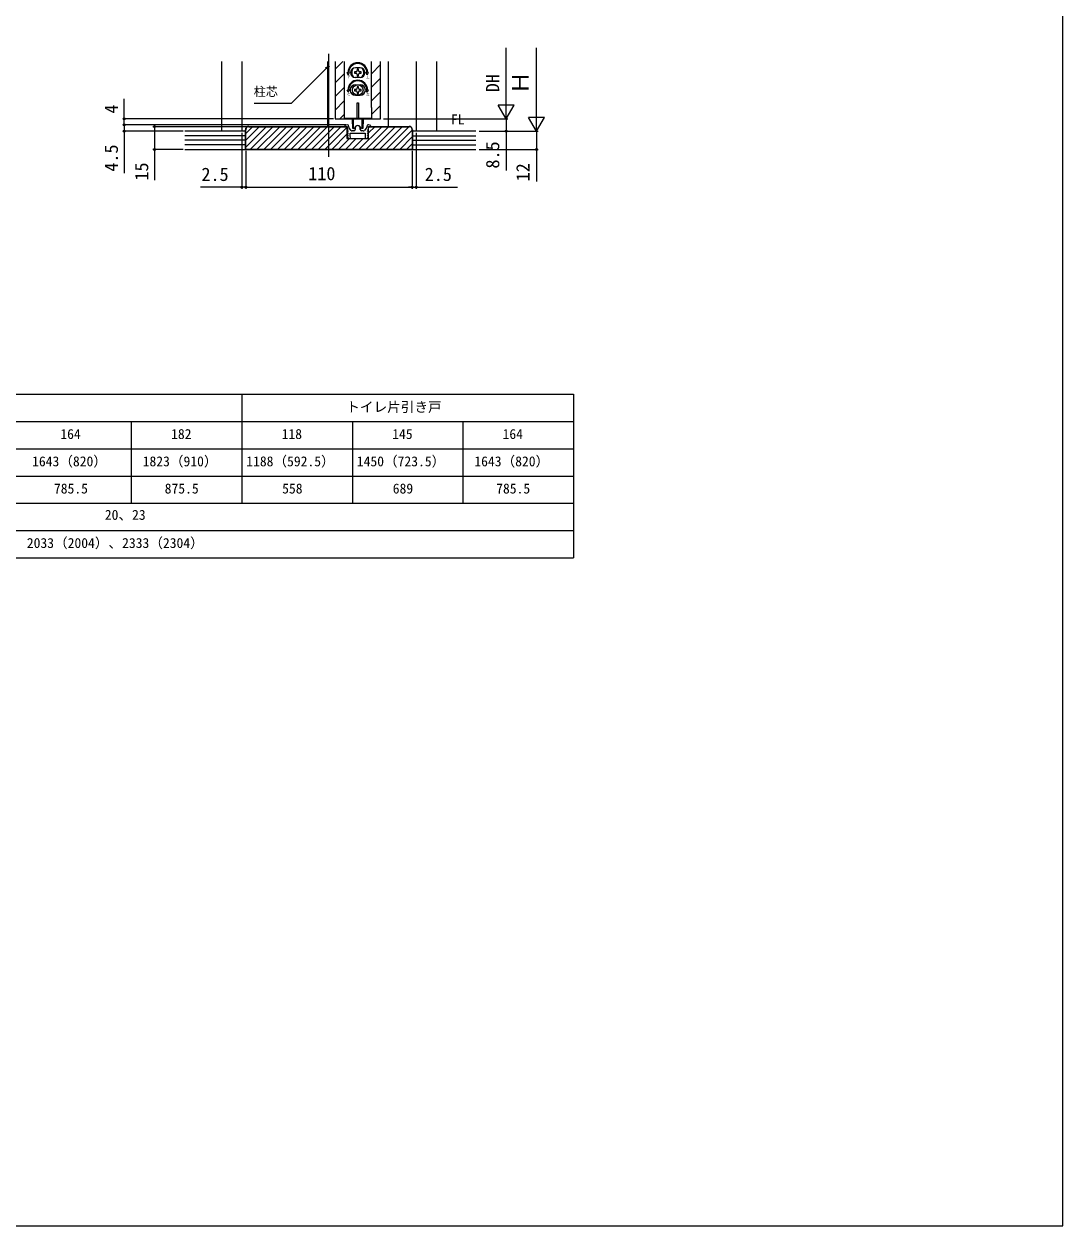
# Model space of a CAD drawing. Units: millimetres, scale not verified. Extents: x -525 to 525, y -783 to 779.
# Drawn here: x -161 to 525, y -783 to 10 of the extents above; entities that cross this region are included whole.
import ezdxf
from ezdxf.enums import TextEntityAlignment as Align

# ---------------------------------------------------------------- set-up
doc = ezdxf.new("R2010")
doc.units = ezdxf.units.MM
doc.header["$LTSCALE"] = 4
doc.layers.add('0-1_TABLE1', color=7, linetype='Continuous', lineweight=18)
for name, color, linetype in [('0-2_USER1', 3, 'Continuous'), ('0-3_YKK_11', 7, 'Continuous'), ('0-5_YKK_12', 2, 'Continuous'), ('0-6_YKK_13', 4, 'Continuous'), ('0-8_YKK_D', 6, 'Continuous'), ('0-9_YKK_ZWAK', 7, 'Continuous'), ('0-A_YSS_K', 3, 'Continuous'), ('0-B_YSS_KE', 3, 'Continuous')]:
    doc.layers.add(name, color=color, linetype=linetype)
doc.styles.add('ＭＳ ゴシック', font='')
doc.styles.get('ＭＳ ゴシック').set_extended_font_data('MS Gothic')

msp = doc.modelspace()

# ---------------------------------------------------------------- linework, layer by layer
at = {"layer": '0-1_TABLE1'}
for p, q in [((-502.113, -234.148), (201.887, -234.148)), ((-17.113, -234.148), (-17.113, -306.148)), ((201.887, -234.148), (201.887, -342.148)), ((-442.113, -252.148), (201.887, -252.148)), ((-90.113, -252.148), (-90.113, -306.148)), ((55.887, -252.148), (55.887, -306.148)), ((128.887, -252.148), (128.887, -306.148)), ((-442.113, -270.148), (201.887, -270.148)), ((-442.113, -288.148), (201.887, -288.148)), ((-442.113, -306.148), (201.887, -306.148)), ((-442.113, -324.148), (201.887, -324.148)), ((-502.113, -342.148), (201.887, -342.148))]:
    msp.add_line(p, q, dxfattribs=at)
at = {"layer": '0-3_YKK_11'}
for p, q in [((53.56, -57.813), (53.56, -57.197)), ((55.062, -59.866), (53.817, -58.482)), ((56.76, -60.197), (55.806, -60.197)), ((57.76, -58.397), (57.76, -59.197)), ((61.16, -59.197), (61.16, -58.397)), ((63.115, -60.197), (62.16, -60.197)), ((65.104, -58.482), (63.858, -59.866)), ((65.36, -57.197), (65.36, -57.813))]:
    msp.add_line(p, q, dxfattribs=at)
for points in [[(52.56, -56.197), (52.46, -56.197), (50.928, -56.688), (51.007, -57.197), (52.46, -57.197), (52.46, -58.998), (53.072, -59.609), (52.911, -59.997), (52.548, -59.997), (52.435, -60.272), (53.072, -60.909), (52.911, -61.297), (52.548, -61.297), (52.435, -61.572), (53.072, -62.209), (52.911, -62.597), (52.548, -62.597), (52.435, -62.872), (53.072, -63.509), (52.911, -63.897), (52.548, -63.897), (52.435, -64.171), (53.46, -65.197), (54.46, -65.197), (54.648, -64.233), (54.46, -63.955), (54.46, -61.697)], [(54.46, -61.697), (64.46, -61.697), (64.46, -63.955), (64.273, -64.233), (64.46, -65.197), (65.46, -65.197), (66.486, -64.171), (66.372, -63.897), (66.01, -63.897), (65.849, -63.509), (66.486, -62.872), (66.372, -62.597), (66.01, -62.597), (65.849, -62.209), (66.486, -61.572), (66.372, -61.297), (66.01, -61.297), (65.849, -60.909), (66.486, -60.272), (66.372, -59.997), (66.01, -59.997), (65.849, -59.609), (66.46, -58.998), (66.46, -57.197), (67.913, -57.197), (67.993, -56.688), (66.46, -56.197), (66.36, -56.197)]]:
    msp.add_lwpolyline(points, dxfattribs=at)
for centre, radius, start, end in [((52.56, -57.197), 1, 0.00001, 89.99999), ((54.56, -57.813), 1, 180.00001, 221.98721), ((55.806, -59.197), 1, 221.98723, 270.00001), ((56.76, -59.197), 1, 270.00001, 359.99999), ((59.46, -58.397), 1.7, 359.99999, 180.00001), ((62.16, -59.197), 1, 180.00001, 269.99999), ((63.115, -59.197), 1, 269.99999, 318.01277), ((64.36, -57.813), 1, 318.01279, 359.99999), ((66.36, -57.197), 1, 90.00001, 179.99999)]:
    msp.add_arc(centre, radius, start, end, dxfattribs=at)
at = {"layer": '0-5_YKK_12'}
for p, q in [((-30.54, -14.4), (-30.54, -60.4)), ((-17.04, -14.4), (-17.04, -60.4)), ((39.476, -14.4), (39.476, -57.203)), ((40.46, -77.4), (40.46, -9.397)), ((44.476, -14.4), (44.476, -52.2)), ((44.476, -19.498), (49.574, -14.4)), ((79.476, -14.4), (79.476, -57.203)), ((97.96, -14.4), (97.96, -60.4)), ((111.46, -14.4), (111.46, -60.4)), ((44.476, -28.478), (50.476, -22.478)), ((68.476, -22.439), (74.476, -16.439)), ((44.476, -37.458), (50.476, -31.458)), ((68.476, -31.419), (74.476, -25.419)), ((68.476, -40.399), (74.476, -34.399)), ((44.476, -46.439), (50.476, -40.439)), ((68.476, -49.379), (74.476, -43.379)), ((47.695, -52.2), (50.476, -49.419))]:
    msp.add_line(p, q, dxfattribs=at)
msp.add_lwpolyline([(44.476, -52.2), (74.476, -52.2), (74.476, -14.4)], dxfattribs=at)
at = {"layer": '0-6_YKK_13'}
for p, q in [((50.476, -14.4), (50.476, -44.7)), ((68.476, -44.7), (68.476, -14.4)), ((52.36, -21.7), (52.976, -21.7)), ((53.226, -23.2), (52.36, -21.7)), ((53.226, -23.2), (54.092, -21.7)), ((53.476, -21.7), (54.092, -21.7)), ((58.156, -21.26), (57.276, -21.26)), ((57.276, -21.26), (57.276, -22.14)), ((57.276, -22.14), (58.156, -22.14)), ((60.976, -18.45), (57.976, -18.45)), ((59.036, -19.5), (59.036, -20.38)), ((59.916, -19.5), (59.036, -19.5)), ((59.036, -23.02), (59.036, -23.9)), ((59.916, -20.38), (59.916, -19.5)), ((59.916, -23.9), (59.916, -23.02)), ((61.676, -21.26), (60.796, -21.26)), ((60.796, -22.14), (61.676, -22.14)), ((61.676, -22.14), (61.676, -21.26)), ((65.476, -21.7), (64.86, -21.7)), ((65.726, -23.2), (64.86, -21.7)), ((60.976, -24.95), (57.976, -24.95)), ((57.976, -29.7), (60.976, -29.7)), ((59.036, -23.9), (59.916, -23.9)), ((59.036, -31), (59.036, -31.88)), ((59.916, -31), (59.036, -31)), ((59.916, -31.88), (59.916, -31)), ((52.36, -33.2), (52.976, -33.2)), ((53.226, -34.7), (52.36, -33.2)), ((53.226, -34.7), (54.092, -33.2)), ((53.476, -33.2), (54.092, -33.2)), ((58.156, -32.76), (57.276, -32.76)), ((57.276, -32.76), (57.276, -33.64)), ((57.276, -33.64), (58.156, -33.64)), ((57.976, -36.7), (60.976, -36.7)), ((59.036, -34.52), (59.036, -35.4)), ((59.036, -35.4), (59.916, -35.4)), ((59.916, -35.4), (59.916, -34.52)), ((61.676, -32.76), (60.796, -32.76)), ((60.796, -33.64), (61.676, -33.64)), ((61.676, -33.64), (61.676, -32.76)), ((65.726, -34.7), (64.86, -33.2)), ((65.476, -33.2), (64.86, -33.2)), ((65.726, -34.7), (66.592, -33.2)), ((66.592, -33.2), (65.976, -33.2)), ((50.476, -44.7), (50.476, -52.2)), ((58.976, -41.7), (59.976, -41.7)), ((58.976, -51.9), (58.976, -41.7)), ((59.976, -41.7), (59.976, -51.9)), ((50.476, -51.7), (68.476, -51.7)), ((55.976, -55.448), (55.976, -52.2)), ((56.226, -58.7), (56.226, -52.2)), ((56.626, -58.7), (56.626, -52.2)), ((59.976, -51.9), (58.976, -51.9)), ((62.326, -58.7), (62.326, -52.2)), ((62.976, -52.2), (62.976, -55.448)), ((56.224, -55.744), (56.226, -55.744)), ((56.226, -55.7), (56.226, -58.7)), ((56.626, -58.7), (56.226, -58.7)), ((56.626, -58.7), (57.246, -58.474)), ((62.326, -58.7), (61.706, -58.474)), ((62.726, -58.7), (62.726, -55.7)), ((62.726, -55.744), (62.728, -55.744))]:
    msp.add_line(p, q, dxfattribs=at)
for points in [[(65.726, -23.2), (66.592, -21.7), (65.976, -21.7)], [(68.476, -44.7), (68.476, -52.2), (50.476, -52.2)], [(62.726, -52.2), (62.726, -58.7), (62.326, -58.7)]]:
    msp.add_lwpolyline(points, dxfattribs=at)
msp.add_circle((59.476, -33.2), 3.5, dxfattribs=at)
for centre, radius, start, end in [((59.476, -21.7), 6.5, 0, 180), ((59.476, -21.7), 6, 0, 180), ((57.976, -21.7), 3.25, 90, 270), ((59.476, -21.7), 4, 129.83844, 230.16156), ((58.156, -20.38), 0.88, 270, 0), ((58.156, -23.02), 0.88, 0, 90), ((60.796, -20.38), 0.88, 180, 270), ((60.796, -23.02), 0.88, 90, 180), ((60.976, -21.7), 3.25, 270, 90), ((59.476, -21.7), 4, 309.83844, 50.16156), ((59.476, -33.2), 6.5, 0, 180), ((59.476, -33.2), 6, 0, 180), ((57.976, -33.2), 3.5, 90, 270), ((60.976, -33.2), 3.5, 270, 90), ((58.156, -31.88), 0.88, 270, 0), ((58.156, -34.52), 0.88, 0, 90), ((60.796, -31.88), 0.88, 180, 270), ((60.796, -34.52), 0.88, 90, 180), ((56.276, -55.448), 0.3, 180, 260), ((62.676, -55.448), 0.3, 280, 0), ((57.075, -58.005), 0.5, 290, 343.84988), ((59.476, -58.7), 2, 16.15012, 163.84988), ((61.877, -58.005), 0.5, 196.15012, 250)]:
    msp.add_arc(centre, radius, start, end, dxfattribs=at)
at = {"layer": '0-8_YKK_D'}
for p, q in [((157.526, -41.7), (157.526, -5.249)), ((177.526, -49.9), (177.526, -5.249)), ((157.526, -52.2), (157.526, -34.013)), ((157.526, -52.2), (152.276, -43.107)), ((162.776, -43.107), (152.276, -43.107)), ((157.526, -52.2), (162.776, -43.107)), ((177.526, -60.4), (177.526, -42.213)), ((43.476, -52.2), (-95.737, -52.2)), ((76.476, -52.2), (158.526, -52.2)), ((128.026, -52.2), (158.526, -52.2)), ((177.526, -60.4), (172.276, -51.307)), ((182.776, -51.307), (172.276, -51.307)), ((177.526, -60.4), (182.776, -51.307)), ((51.55, -56.197), (-95.737, -56.197)), ((51.55, -56.197), (-95.737, -56.197)), ((-55.737, -60.4), (-95.737, -60.4)), ((-13.524, -57.4), (-75.751, -57.4)), ((-17.04, -61.4), (-17.04, -98.4)), ((97.96, -61.4), (97.96, -98.4)), ((139.526, -60.4), (178.526, -60.4)), ((139.526, -60.4), (178.526, -60.4)), ((139.526, -60.4), (158.526, -60.4)), ((-55.737, -72.4), (-75.751, -72.4)), ((-14.54, -73.4), (-14.54, -98.4)), ((-14.524, -73.4), (-14.524, -98.4)), ((95.46, -73.4), (95.46, -98.4)), ((95.476, -73.4), (95.476, -98.4)), ((139.526, -72.4), (178.526, -72.4)), ((-17.04, -97.4), (-44.367, -97.4)), ((-14.54, -97.4), (-17.04, -97.4)), ((-14.54, -97.4), (-11.99, -97.4)), ((-14.524, -97.4), (95.476, -97.4)), ((95.46, -97.4), (92.91, -97.4)), ((95.46, -97.4), (97.96, -97.4)), ((97.96, -97.4), (125.288, -97.4))]:
    msp.add_line(p, q, dxfattribs=at)
for points in [[(40.477, -17.232), (38.673, -19.035), (15.5, -42.208), (-8.892, -42.208)], [(38.19, -18.552), (40.477, -17.232), (39.157, -19.518)], [(-94.737, -56.197), (-94.737, -52.2), (-94.737, -39.082)], [(157.526, -52.2), (157.526, -60.4), (157.526, -86.245)], [(-94.737, -56.197), (-94.737, -60.4), (-94.737, -88)], [(-74.751, -57.4), (-74.751, -72.4), (-74.751, -92.677)], [(177.526, -60.4), (177.526, -72.4), (177.526, -93.677)]]:
    msp.add_lwpolyline(points, dxfattribs=at)
for centre in [(-94.737, -52.2), (-94.737, -56.197), (-94.737, -56.197), (-94.737, -60.4), (-74.751, -57.4), (157.526, -60.4), (-74.751, -72.4), (177.526, -72.4), (-17.04, -97.4), (-14.54, -97.4), (-14.524, -97.4), (95.46, -97.4), (95.476, -97.4), (97.96, -97.4)]:
    msp.add_circle(centre, 0.637, dxfattribs=at)
at = {"layer": '0-9_YKK_ZWAK'}
msp.add_lwpolyline([(-524.9, -783.4), (525.1, -783.4), (525.1, 746.6)], dxfattribs=at)
at = {"layer": '0-A_YSS_K'}
for p, q in [((-14.724, -60.4), (-54.737, -60.4)), ((-14.724, -63.4), (-54.737, -63.4)), ((-14.54, -61.898), (-10.042, -57.4)), ((-14.54, -66.388), (-5.552, -57.4)), ((-14.54, -70.878), (-1.062, -57.4)), ((-11.572, -72.4), (3.428, -57.4)), ((-7.081, -72.4), (7.919, -57.4)), ((-2.591, -72.4), (12.409, -57.4)), ((1.899, -72.4), (16.899, -57.4)), ((6.389, -72.4), (21.389, -57.4)), ((10.879, -72.4), (25.879, -57.4)), ((15.369, -72.4), (30.369, -57.4)), ((19.859, -72.4), (34.859, -57.4)), ((24.349, -72.4), (39.349, -57.4)), ((28.84, -72.4), (43.84, -57.4)), ((33.33, -72.4), (48.33, -57.4)), ((37.82, -72.4), (52.26, -57.959)), ((42.31, -72.4), (52.26, -62.45)), ((60.27, -72.4), (75.27, -57.4)), ((64.761, -72.4), (79.761, -57.4)), ((66.66, -61.52), (70.78, -57.4)), ((69.251, -72.4), (84.251, -57.4)), ((73.741, -72.4), (88.741, -57.4)), ((78.231, -72.4), (93.231, -57.4)), ((82.721, -72.4), (95.46, -59.661)), ((137.526, -60.4), (95.676, -60.4)), ((95.676, -63.4), (137.526, -63.4)), ((-14.724, -66.4), (-54.737, -66.4)), ((-14.724, -69.4), (-54.737, -69.4)), ((46.8, -72.4), (54, -65.2)), ((51.29, -72.4), (58.49, -65.2)), ((55.78, -72.4), (62.98, -65.2)), ((87.211, -72.4), (95.46, -64.151)), ((91.701, -72.4), (95.46, -68.641)), ((95.676, -66.4), (137.526, -66.4)), ((95.676, -69.4), (137.526, -69.4)), ((-54.737, -72.4), (137.526, -72.4))]:
    msp.add_line(p, q, dxfattribs=at)
at = {"layer": '0-B_YSS_KE'}
for p, q in [((95.46, -59.4), (95.46, -72.4)), ((95.66, -59.4), (95.66, -72.6))]:
    msp.add_line(p, q, dxfattribs=at)
for points in [[(-7.74, -72.4), (-7.74, -72.6), (-14.74, -72.6), (-14.74, -59.4)], [(95.46, -72.4), (-14.54, -72.4), (-14.54, -59.4)], [(-12.54, -57.2), (51.843, -57.2), (52.46, -57.817), (52.46, -64.1), (52.46, -64.6), (52.26, -64.6)], [(-12.54, -57.4), (51.76, -57.4), (52.26, -57.9), (52.26, -64.1), (52.26, -65.2), (66.66, -65.2), (66.66, -64.1), (66.66, -57.9), (67.16, -57.4), (93.46, -57.4)], [(66.66, -64.6), (66.46, -64.6), (66.46, -64.1), (66.46, -57.817), (67.077, -57.2), (93.46, -57.2)], [(95.66, -72.6), (88.66, -72.6), (88.66, -72.4)]]:
    msp.add_lwpolyline(points, dxfattribs=at)
for centre, radius, start, end in [((-12.54, -59.4), 2.2, 89.99998, 180.00002), ((-12.54, -59.4), 2, 90.00001, 179.99999), ((93.46, -59.4), 2.2, 0, 89.99998), ((93.46, -59.4), 2, 0.00001, 89.99999)]:
    msp.add_arc(centre, radius, start, end, dxfattribs=at)

# ---------------------------------------------------------------- texts
at = {"layer": '0-1_TABLE1', "style": 'ＭＳ ゴシック'}
for s, p in [('トイレ片引き戸', (51.887, -247.801)), ('164', (-136.917, -265.648)), ('182', (-63.789, -265.648)), ('118', (9.185, -265.648)), ('145', (82.211, -265.648)), ('164', (155.083, -265.648)), ('1643（820）', (-155.556, -283.699)), ('1823（910）', (-82.556, -283.699)), ('1188（592.5）', (-14.158, -283.699)), ('1450（723.5）', (58.842, -283.699)), ('1643（820）', (136.444, -283.699)), ('785.5', (-141.136, -301.648)), ('875.5', (-68.008, -301.648)), ('558', (9.543, -301.648)), ('689', (82.569, -301.648)), ('785.5', (150.864, -301.648)), ('20、23', (-107.551, -319.034)), ('2033（2004）、2333（2304）', (-159.045, -337.622))]:
    msp.add_text(s, height=6.598, dxfattribs=at).set_placement(p, align=Align.BOTTOM_LEFT)
at = {"layer": '0-2_USER1', "style": 'ＭＳ ゴシック'}
msp.add_text('FL', height=6.598, dxfattribs=at).set_placement((120.968, -57.901), align=Align.BOTTOM_LEFT)
at = {"layer": '0-6_YKK_13', "style": 'ＭＳ ゴシック'}
for s, p in [('下', (52.447, -25.744)), ('上', (65.121, -25.913)), ('右', (52.555, -37.268)), ('左', (65.097, -37.304))]:
    msp.add_text(s, height=1.558, dxfattribs=at).set_placement(p, align=Align.BOTTOM_LEFT)
at = {"layer": '0-8_YKK_D', "style": 'ＭＳ ゴシック'}
for s, height, p in [('DH', 8.798, (155.526, -34.691)), ('Ｈ', 11, (175.526, -35.927)), ('4', 8.798, (-96.237, -48.764)), ('4.5', 8.798, (-96.237, -87.114)), ('8.5', 8.798, (155.526, -85.064)), ('15', 8.798, (-76.251, -93.018)), ('12', 8.798, (175.526, -93.518))]:
    msp.add_text(s, height=height, rotation=90, dxfattribs=at).set_placement(p, align=Align.BOTTOM_LEFT)
for s, height, p in [('柱芯', 5.865, (-9.244, -38.996)), ('2.5', 8.798, (-43.753, -95.9)), ('110', 8.798, (26.772, -95.4)), ('2.5', 8.798, (103.674, -95.9))]:
    msp.add_text(s, height=height, dxfattribs=at).set_placement(p, align=Align.BOTTOM_LEFT)

doc.saveas('drawing.dxf')
